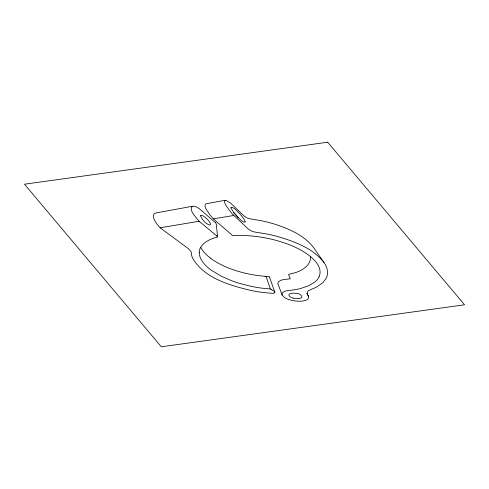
<?xml version="1.0" encoding="UTF-8"?>
<svg xmlns="http://www.w3.org/2000/svg" width="489" height="489" viewBox="0 0 489 489"><rect width="100%" height="100%" fill="white"/><g stroke="black" fill="none" stroke-linecap="round" stroke-linejoin="round"><path stroke-width="0.73" d="M319.103 276.664L319.94 273.871A34.481 18.833 16.2 0 0 317.312 263.883A37.965 20.734 16.2 0 0 310.417 256.511C300.124 248.253 287.52 243.473 274.904 240.05A80.41 43.912 16.2 0 0 256.731 236.542A86.614 47.299 16.2 0 0 241.853 235.453L232.709 235.674L213.4 218.876L211.676 216.914A81.834 44.688 16.2 0 1 208.999 213.51C207.684 210.991 202.917 206.309 205.93 203.797L225.001 200.301L226.23 200.49L230.716 203.228L244.359 216.279L247.202 217.96A8.814 4.817 16.2 0 0 249.219 218.656L261.193 220.692A78.191 42.702 16.2 0 1 273.73 223.858C288.498 228.583 304.048 235.02 313.724 247.715L325.332 264.555L327.049 268.675L327.581 272.703A41.962 22.916 16.2 0 1 326.157 278.357L323.015 282.501L317.288 286.64A61.535 33.607 16.2 0 1 311.279 289.311L307.978 291.12L307.019 293.321A8.533 4.658 16.2 0 0 308.088 295.594A6.112 3.337 16.2 0 1 308.522 296.273C309.812 299.818 304.604 300.869 302.098 301.083A20.819 11.369 16.2 0 1 293.149 300.637C289.213 299.714 284.353 298.748 282.135 295.001L277.758 283.375L278.333 281.89L280.649 280.38A13.447 7.341 16.2 0 1 283.51 279.671L290.307 278.742L288.596 274.512A1.491 0.813 16.2 0 1 289.121 274.274L295.833 272.52A53.851 29.407 16.2 0 0 301.658 269.922C306.481 267.287 311.206 262.434 310.436 256.505M217.354 237.018C211.12 238.785 204.371 241.419 200.771 247.153A35.758 19.529 16.2 0 0 199.225 252.422M225.001 200.301C223.063 203.296 227.807 207.305 229.188 210.007A107.849 58.9 16.2 0 0 232.538 214.158L248.614 229.341L251.719 231.126A9.921 5.416 16.2 0 0 253.938 231.865L267.104 234.066A89.145 48.68 16.2 0 1 278.137 236.682C294.91 241.658 312.911 248.235 324.024 262.501M215.533 222.752L199.457 208.84C190.472 202.312 188.827 209.2 194.793 215.973A69.407 37.904 16.2 0 0 197.403 219.335L199.121 221.272L216.792 235.949M192.483 206.26L155.71 212.996C151.156 214.261 154.218 220.227 156.028 222.691A48.448 26.461 16.2 0 0 158.473 225.936L160.147 227.795L188.265 248.589L190.612 251.016A9.273 5.061 16.2 0 1 191.315 252.758L191.346 253.045A36.962 20.183 16.2 0 0 192.678 258.357C204.75 278.467 229.806 285.387 251.254 290.533A92.8 50.679 16.2 0 0 265.215 292.734L272.96 293.357A4.248 2.317 16.2 0 0 273.987 293.174L274.873 292.355L269.488 277.147M160.147 227.795L199.121 221.272M213.4 218.876L233.705 215.478M265.014 276.279L268.272 276.474A1.051 0.575 16.2 0 1 269.549 277.067M271.719 289.708L271.633 289.659A12.952 7.072 16.2 0 0 270.338 288.975L262.562 288.235A82.812 45.226 16.2 0 1 250.295 286.144L240.05 283.547A67.299 36.754 16.2 0 1 232.183 280.93L221.45 276.297L211.352 270.24A38.986 21.29 16.2 0 1 205.142 264.867C202.006 261.481 199.151 257.226 199.243 252.428M293.651 298.174C291.517 298.137 286.309 295.264 290.24 293.596A7.237 3.955 16.2 0 1 291.78 293.241L293.669 293.156A10.844 5.923 16.2 0 1 296.401 293.424C299.671 292.911 305.093 297.819 299.311 298.455A10.269 5.605 16.2 0 1 293.651 298.168M210.453 258.155C220.423 265.527 232.244 269.971 244.188 272.966A73.753 40.275 16.2 0 0 265.014 276.273M233.711 212.562L235.032 213.84A38.918 21.253 16.2 0 1 237.874 217.147L238.198 217.605M307.019 293.321L308.522 296.273M282.135 295.001C281.248 292.813 284.036 291.468 285.735 290.998A14.572 7.958 16.2 0 1 288.094 290.521L292.868 290.008A68.955 37.659 16.2 0 0 300.399 288.571L308.779 285.71L315.252 281.713A42.109 22.995 16.2 0 0 319.115 276.67M266.083 276.352L270.338 288.975M217.556 236.804L216.297 224.2A4.572 2.494 16.2 0 0 215.582 222.739M210.533 258.125A36.21 19.774 16.2 0 1 200.704 247.153M271.639 289.781A9.077 4.957 16.2 0 1 274.928 292.129M216.731 235.998A2.023 1.106 16.2 0 1 217.568 236.731M200.588 215.845L202.25 219.121A27.849 15.208 16.2 0 0 203.681 220.808C204.867 223.063 213.552 228.296 209.512 221.933A25.232 13.778 16.2 0 0 205.441 217.526L202.886 215.735L201.089 215.209A0.825 0.452 16.2 0 0 200.924 215.258L200.588 215.845M245.209 221.872C243.143 223.479 240.056 218.748 238.277 217.678A56.345 30.77 16.2 0 1 236.053 215.356A63.032 34.426 16.2 0 1 234.023 212.947L230.906 207.886A3.576 1.956 16.2 0 1 230.875 207.275C234.298 207.061 237.196 211.59 239.751 213.754A66.816 36.486 16.2 0 1 242.067 216.486L244.555 220.056L245.209 221.872M327.703 142.213L24.45 184.206L161.297 346.787L464.55 304.794L327.703 142.213"/></g></svg>
